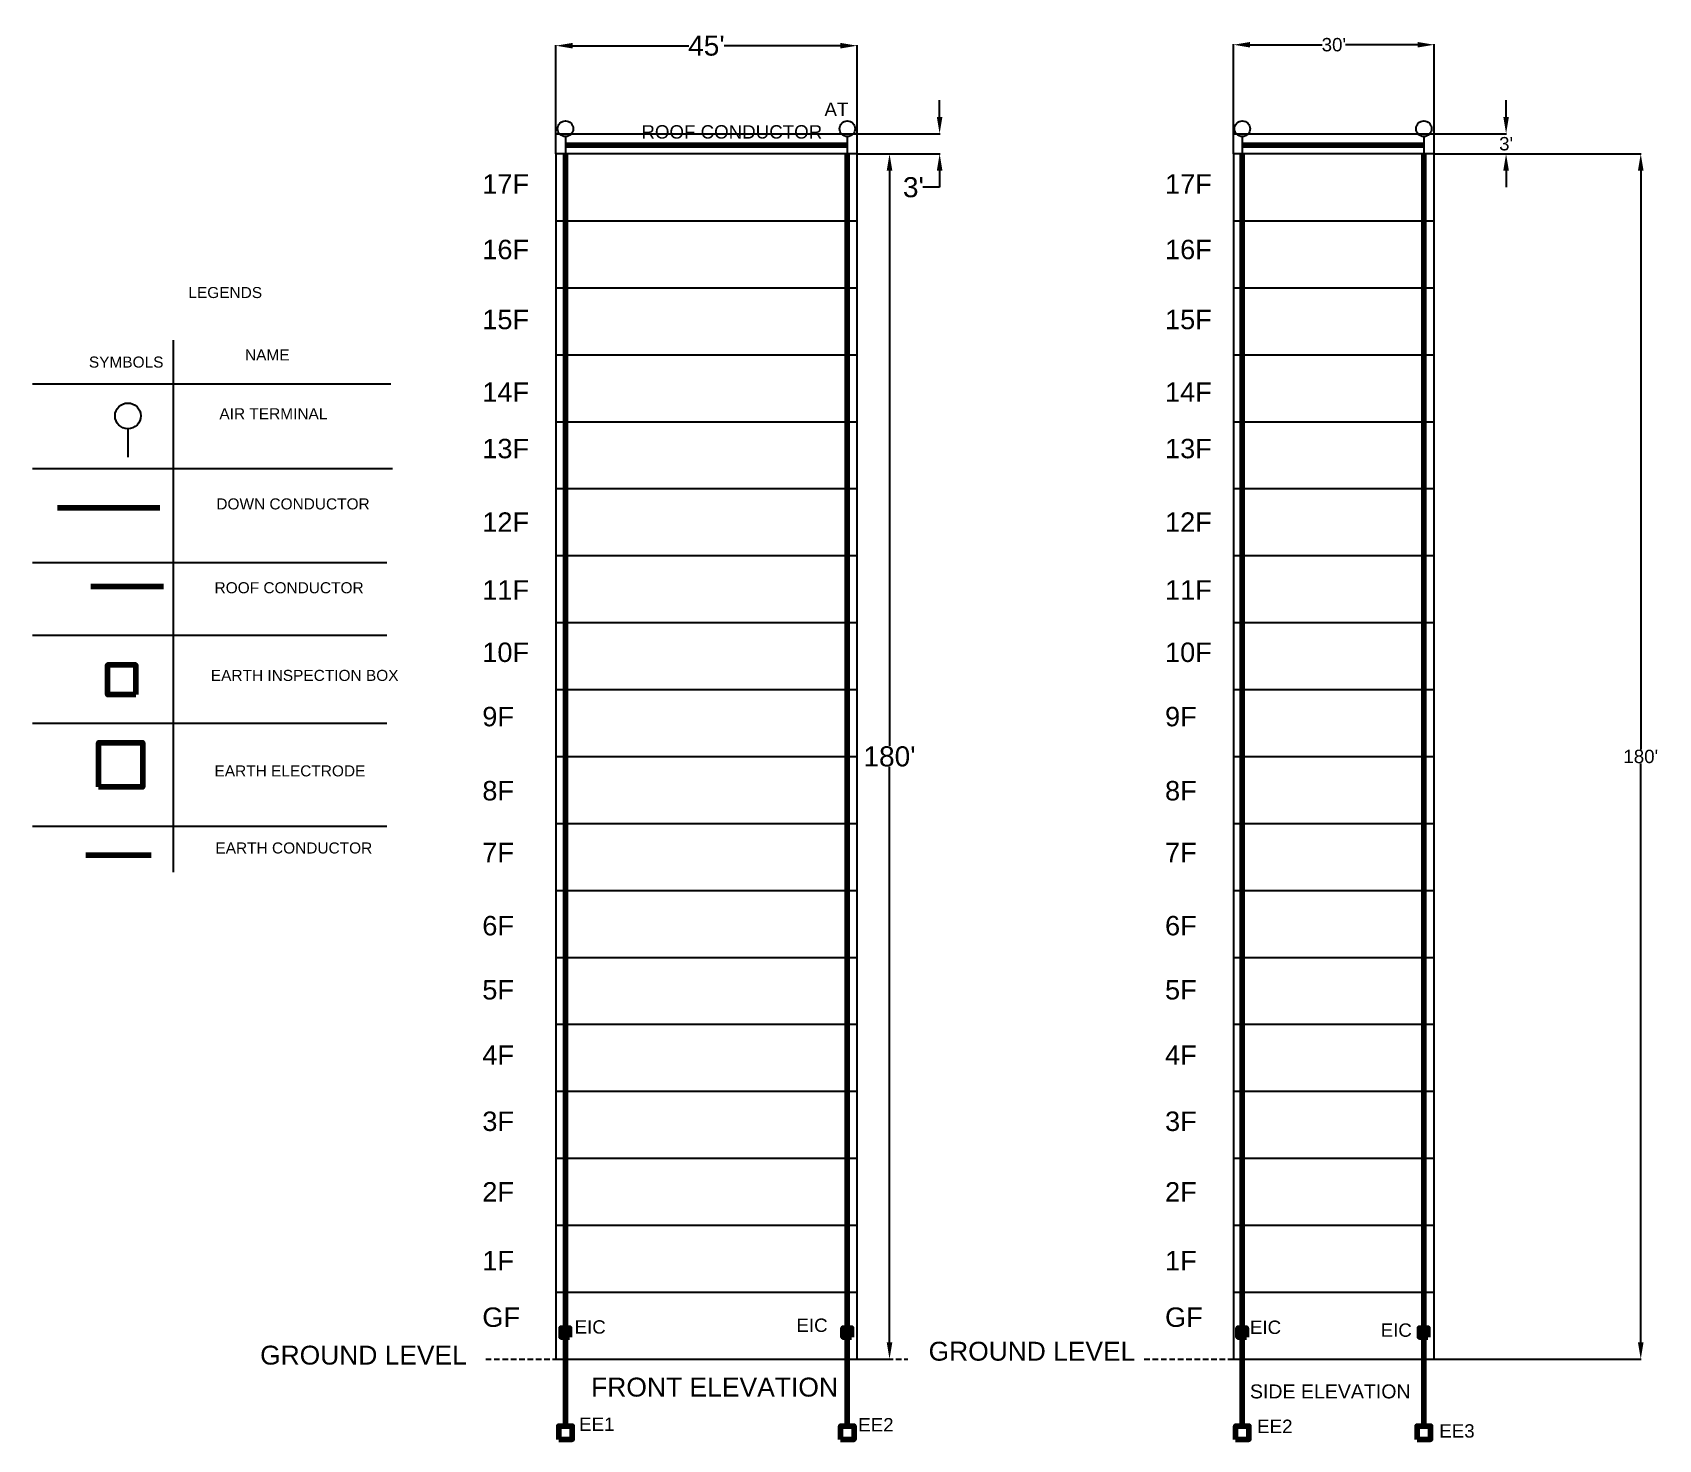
# Model space of a CAD drawing. Header units: inches. Extents: x -441 to 2473, y -13 to 2508.
import ezdxf

# ---------------------------------------------------------------- set-up
doc = ezdxf.new("R2010")
doc.units = ezdxf.units.IN
doc.header["$LTSCALE"] = 20
doc.header["$MEASUREMENT"] = 0
doc.linetypes.add('DASHED', pattern=[0.75, 0.5, -0.25])
for name, color, linetype in [('Air Terminal', 10, 'Continuous'), ('Dimension', 7, 'Continuous'), ('Ground level', 90, 'DASHED'), ('Parapit', 8, 'Continuous'), ('Text', 7, 'Continuous')]:
    doc.layers.add(name, color=color, linetype=linetype)
for name, color, linetype, lineweight in [('Down Conductor Elevated', 30, 'Continuous', 100), ('Earth Conductor', 160, 'Continuous', 100), ('Electrode', 210, 'Continuous', 100), ('Roof Conductor', 130, 'Continuous', 100)]:
    doc.layers.add(name, color=color, linetype=linetype, lineweight=lineweight)
doc.styles.get("Standard").update_dxf_attribs({"font": 'arial.ttf', "height": 24})
doc.dimstyles.new('Copy of Standard', dxfattribs={"dimscale": 5, "dimtxt": 6, "dimasz": 6, "dimexe": 0.18, "dimexo": 0.0625, "dimgap": 0.09, "dimtad": 0, "dimtih": 1, "dimtoh": 1, "dimzin": 0, "dimdsep": 46, "dimlunit": 4, "dimtxsty": 'Standard', "dimcen": 0.09, "dimadec": 0, "dimazin": 0, "dimtfac": 1, "dimtofl": 0, "dimtmove": 0, "dimatfit": 3, "dimfxl": 1, "dimtolj": 1, "dimtzin": 0, "dimarcsym": 0})

# ---------------------------------------------------------------- blocks, each defined once
blk = doc.blocks.new('Air Terminal')
at = {"layer": 'Air Terminal'}
blk.add_line((0, 31), (0, 0), dxfattribs=at)
blk.add_circle((0, 45), 14, dxfattribs=at)
blk = doc.blocks.new('*D18')
at = {"layer": 'Defpoints', "color": 0, "transparency": 16777216}
for p in [(1037.1, 2484.5), (497.1, 2290.7), (1037.1, 2290.7)]:
    blk.add_point(p, dxfattribs=at)
at = {"layer": 'Dimension', "color": 0, "lineweight": -2, "transparency": 16777216}
for p, q in [((497.1, 2291), (497.1, 2485.4)), ((527.1, 2484.5), (735.3, 2484.5)), ((1007.1, 2484.5), (798.8, 2484.5)), ((1037.1, 2291), (1037.1, 2485.4))]:
    blk.add_line(p, q, dxfattribs=at)
at = {"layer": 'Dimension', "color": 0, "transparency": 16777216}
for points in [[(527.1, 2489.5), (527.1, 2479.5), (497.1, 2484.5)], [(1007.1, 2489.5), (1007.1, 2479.5), (1037.1, 2484.5)]]:
    blk.add_solid(points, dxfattribs=at)
at = {"layer": 'Dimension', "color": 0, "transparency": 16777216, "insert": (767.1, 2484.5), "char_height": 36, "attachment_point": 5}
blk.add_mtext("\\A1;45'", dxfattribs=at)
blk = doc.blocks.new('*D19')
at = {"layer": 'Defpoints', "color": 0, "transparency": 16777216}
for p in [(1037.1, 2290.7), (1037.1, 130.7), (1095.2, 130.7)]:
    blk.add_point(p, dxfattribs=at)
at = {"layer": 'Dimension', "color": 0, "lineweight": -2, "transparency": 16777216}
for p, q in [((1037.4, 2290.7), (1096.1, 2290.7)), ((1095.2, 2260.7), (1095.2, 1229.6)), ((1095.2, 160.7), (1095.2, 1191.9)), ((1037.4, 130.7), (1096.1, 130.7))]:
    blk.add_line(p, q, dxfattribs=at)
at = {"layer": 'Dimension', "color": 0, "transparency": 16777216}
for points in [[(1090.2, 2260.7), (1100.2, 2260.7), (1095.2, 2290.7)], [(1090.2, 160.7), (1100.2, 160.7), (1095.2, 130.7)]]:
    blk.add_solid(points, dxfattribs=at)
at = {"layer": 'Dimension', "color": 0, "transparency": 16777216, "insert": (1095.2, 1210.7), "char_height": 36, "attachment_point": 5}
blk.add_mtext("\\A1;180'", dxfattribs=at)
blk = doc.blocks.new('*D20')
at = {"layer": 'Defpoints', "color": 0, "transparency": 16777216}
for p in [(1037.1, 2326.7), (1037.1, 2290.7), (1185, 2290.7)]:
    blk.add_point(p, dxfattribs=at)
at = {"layer": 'Dimension', "color": 0, "lineweight": -2, "transparency": 16777216}
for p, q in [((1185, 2356.7), (1185, 2386.7)), ((1037.4, 2326.7), (1185.9, 2326.7)), ((1037.4, 2290.7), (1185.9, 2290.7)), ((1185, 2260.7), (1185, 2230.7)), ((1185, 2230.7), (1155, 2230.7))]:
    blk.add_line(p, q, dxfattribs=at)
at = {"layer": 'Dimension', "color": 0, "transparency": 16777216}
for points in [[(1180, 2356.7), (1190, 2356.7), (1185, 2326.7)], [(1180, 2260.7), (1190, 2260.7), (1185, 2290.7)]]:
    blk.add_solid(points, dxfattribs=at)
at = {"layer": 'Dimension', "color": 0, "transparency": 16777216, "insert": (1138, 2230.7), "char_height": 36, "attachment_point": 5}
blk.add_mtext("\\A1;3'", dxfattribs=at)
blk = doc.blocks.new('*D21')
at = {"layer": 'Defpoints', "color": 0, "transparency": 16777216}
for p in [(2071.5, 2486.2), (1711.5, 2290.7), (2071.5, 2290.7)]:
    blk.add_point(p, dxfattribs=at)
at = {"layer": 'Dimension', "color": 0, "lineweight": -2, "transparency": 16777216}
for p, q in [((1711.5, 2291), (1711.5, 2487.1)), ((1741.5, 2486.2), (1870.7, 2486.2)), ((2041.5, 2486.2), (1912.3, 2486.2)), ((2071.5, 2291), (2071.5, 2487.1))]:
    blk.add_line(p, q, dxfattribs=at)
at = {"layer": 'Dimension', "color": 0, "transparency": 16777216}
for points in [[(1741.5, 2491.2), (1741.5, 2481.2), (1711.5, 2486.2)], [(2041.5, 2491.2), (2041.5, 2481.2), (2071.5, 2486.2)]]:
    blk.add_solid(points, dxfattribs=at)
at = {"layer": 'Dimension', "color": 0, "transparency": 16777216, "insert": (1891.5, 2486.2), "char_height": 24, "attachment_point": 5}
blk.add_mtext("\\A1;30'", dxfattribs=at)
blk = doc.blocks.new('*D22')
at = {"layer": 'Defpoints', "color": 0, "transparency": 16777216}
for p in [(2071.5, 2290.7), (2071.5, 130.7), (2441.5, 130.7)]:
    blk.add_point(p, dxfattribs=at)
at = {"layer": 'Dimension', "color": 0, "lineweight": -2, "transparency": 16777216}
for p, q in [((2071.8, 2290.7), (2442.4, 2290.7)), ((2441.5, 2260.7), (2441.5, 1223.4)), ((2441.5, 160.7), (2441.5, 1198)), ((2071.8, 130.7), (2442.4, 130.7))]:
    blk.add_line(p, q, dxfattribs=at)
at = {"layer": 'Dimension', "color": 0, "transparency": 16777216}
for points in [[(2436.5, 2260.7), (2446.5, 2260.7), (2441.5, 2290.7)], [(2436.5, 160.7), (2446.5, 160.7), (2441.5, 130.7)]]:
    blk.add_solid(points, dxfattribs=at)
at = {"layer": 'Dimension', "color": 0, "transparency": 16777216, "insert": (2441.5, 1210.7), "char_height": 24, "attachment_point": 5}
blk.add_mtext("\\A1;180'", dxfattribs=at)
blk = doc.blocks.new('*D23')
at = {"layer": 'Defpoints', "color": 0, "transparency": 16777216}
for p in [(2071.5, 2326.7), (2071.5, 2290.7), (2200.2, 2290.7)]:
    blk.add_point(p, dxfattribs=at)
at = {"layer": 'Dimension', "color": 0, "lineweight": -2, "transparency": 16777216}
for p, q in [((2200.2, 2356.7), (2200.2, 2386.7)), ((2071.8, 2326.7), (2201.1, 2326.7)), ((2071.8, 2290.7), (2201.1, 2290.7)), ((2200.2, 2260.7), (2200.2, 2230.7))]:
    blk.add_line(p, q, dxfattribs=at)
at = {"layer": 'Dimension', "color": 0, "transparency": 16777216}
for points in [[(2195.2, 2356.7), (2205.2, 2356.7), (2200.2, 2326.7)], [(2195.2, 2260.7), (2205.2, 2260.7), (2200.2, 2290.7)]]:
    blk.add_solid(points, dxfattribs=at)
at = {"layer": 'Dimension', "color": 0, "transparency": 16777216, "insert": (2200.2, 2308.7), "char_height": 24, "attachment_point": 5}
blk.add_mtext("\\A1;3'", dxfattribs=at)

msp = doc.modelspace()

# ---------------------------------------------------------------- linework, layer by layer
for p, q in [((1037.068, 2290.723), (497.068, 2290.723)), ((497.068, 2290.723), (497.068, 130.723)), ((1037.068, 130.723), (1037.068, 2290.723)), ((2071.501, 2290.723), (1711.501, 2290.723)), ((1711.501, 2290.723), (1711.501, 130.723)), ((2071.501, 130.723), (2071.501, 2290.723)), ((497.068, 2170.723), (1037.068, 2170.723)), ((1711.501, 2170.723), (2071.501, 2170.723)), ((497.068, 2050.723), (1037.068, 2050.723)), ((1711.501, 2050.723), (2071.501, 2050.723)), ((497.068, 1930.723), (1037.068, 1930.723)), ((1711.501, 1930.723), (2071.501, 1930.723)), ((497.068, 1810.723), (1037.068, 1810.723)), ((1711.501, 1810.723), (2071.501, 1810.723)), ((497.068, 1690.723), (1037.068, 1690.723)), ((1711.501, 1690.723), (2071.501, 1690.723)), ((497.068, 1570.723), (1037.068, 1570.723)), ((1711.501, 1570.723), (2071.501, 1570.723)), ((497.068, 1450.723), (1037.068, 1450.723)), ((1711.501, 1450.723), (2071.501, 1450.723)), ((497.068, 1330.723), (1037.068, 1330.723)), ((1711.501, 1330.723), (2071.501, 1330.723)), ((497.068, 1210.723), (1037.068, 1210.723)), ((1711.501, 1210.723), (2071.501, 1210.723)), ((497.068, 1090.723), (1037.068, 1090.723)), ((1711.501, 1090.723), (2071.501, 1090.723)), ((497.068, 970.723), (1037.068, 970.723)), ((1711.501, 970.723), (2071.501, 970.723)), ((497.068, 850.723), (1037.068, 850.723)), ((1711.501, 850.723), (2071.501, 850.723)), ((497.068, 730.723), (1037.068, 730.723)), ((1711.501, 730.723), (2071.501, 730.723)), ((497.068, 610.723), (1037.068, 610.723)), ((1711.501, 610.723), (2071.501, 610.723)), ((497.068, 490.723), (1037.068, 490.723)), ((1711.501, 490.723), (2071.501, 490.723)), ((497.068, 370.723), (1037.068, 370.723)), ((1711.501, 370.723), (2071.501, 370.723)), ((497.068, 250.723), (1037.068, 250.723)), ((1711.501, 250.723), (2071.501, 250.723)), ((497.068, 130.723), (1037.068, 130.723)), ((1711.501, 130.723), (2071.501, 130.723))]:
    msp.add_line(p, q)
at = {"layer": 'Down Conductor Elevated'}
for p, q in [((514.515, 2290.723), (514.515, 130.723)), ((1019.62, 2290.723), (1019.62, 130.723)), ((1727.432, 2290.723), (1727.432, 130.723)), ((2052.723, 2290.723), (2052.723, 130.723)), ((-395.961, 1656.099), (-212.554, 1656.099))]:
    msp.add_line(p, q, dxfattribs=at)
for points in [[(-255.562, 1321.531), (-306.06, 1321.531), (-306.06, 1374.795), (-255.562, 1374.795)], [(521.989, 170.083), (506.679, 170.083), (506.679, 186.232), (521.989, 186.232)], [(1027.095, 170.083), (1011.785, 170.083), (1011.785, 186.232), (1027.095, 186.232)], [(1734.907, 170.083), (1719.597, 170.083), (1719.597, 186.232), (1734.907, 186.232)], [(2060.198, 170.083), (2044.887, 170.083), (2044.887, 186.232), (2060.198, 186.232)]]:
    msp.add_lwpolyline(points, close=True, dxfattribs=at)
at = {"layer": 'Earth Conductor'}
for p, q in [((-345.284, 1033.704), (-228.158, 1033.704)), ((514.515, 130.723), (514.515, 10.723)), ((1019.62, 130.723), (1019.62, 10.723)), ((1727.432, 130.723), (1727.432, 10.723)), ((2052.723, 130.723), (2052.723, 10.723))]:
    msp.add_line(p, q, dxfattribs=at)
at = {"layer": 'Electrode'}
for points in [[(-322.182, 1156.082), (-243.023, 1156.082), (-243.023, 1235.241), (-322.182, 1235.241)], [(502.515, -13.277), (526.515, -13.277), (526.515, 10.723), (502.515, 10.723)], [(1007.62, -13.277), (1031.62, -13.277), (1031.62, 10.723), (1007.62, 10.723)], [(1715.432, -13.277), (1739.432, -13.277), (1739.432, 10.723), (1715.432, 10.723)], [(1715.432, -13.277), (1739.432, -13.277), (1739.432, 10.723), (1715.432, 10.723)], [(2040.723, -13.277), (2064.723, -13.277), (2064.723, 10.723), (2040.723, 10.723)]]:
    msp.add_lwpolyline(points, close=True, dxfattribs=at)
at = {"layer": 'Ground level'}
for p, q in [((371.53, 130.723), (1127.786, 130.723)), ((1551.775, 130.723), (2222.438, 130.723))]:
    msp.add_line(p, q, dxfattribs=at)
at = {"layer": 'Parapit'}
for p, q in [((497.068, 2290.723), (497.068, 2326.723)), ((497.068, 2326.723), (1037.068, 2326.723)), ((1037.068, 2290.723), (1037.068, 2326.723)), ((1711.501, 2290.723), (1711.501, 2326.723)), ((1711.501, 2326.723), (2071.501, 2326.723)), ((2071.501, 2290.723), (2071.501, 2326.723))]:
    msp.add_line(p, q, dxfattribs=at)
at = {"layer": 'Roof Conductor'}
for p, q in [((514.515, 2306.223), (1019.62, 2306.223)), ((1727.432, 2306.223), (2052.723, 2306.223)), ((-336.326, 1515.131), (-205.891, 1515.131))]:
    msp.add_line(p, q, dxfattribs=at)
at = {"layer": 'Text'}
for p, q in [((-188.415, 1956.841), (-188.415, 1003.223)), ((-440.59, 1878.643), (201.441, 1878.643)), ((-440.59, 1726.591), (204.34, 1726.591)), ((-440.59, 1558.611), (194.195, 1558.611)), ((-440.59, 1428.265), (194.195, 1428.265)), ((-440.59, 1270.241), (194.195, 1270.241)), ((-440.59, 1085.757), (194.195, 1085.757))]:
    msp.add_line(p, q, dxfattribs=at)

# ---------------------------------------------------------------- block references
at = {"layer": 'Air Terminal', "xscale": 1.649149410874745, "yscale": 1.649149410874745, "zscale": 1.649149410874745}
msp.add_blockref('Air Terminal', (-269.612, 1746.83), dxfattribs=at)
at = {"layer": 'Parapit'}
for p in [(514.515, 2290.723), (1019.62, 2290.723), (1727.432, 2290.723), (2052.723, 2290.723)]:
    msp.add_blockref('Air Terminal', p, dxfattribs=at)

# ---------------------------------------------------------------- texts
at = {"layer": 'Text'}
for s, height, p in [('AT', 24, (978.659, 2358.417)), ('ROOF CONDUCTOR', 24, (650.559, 2318.066)), ('17F', 34.8114, (365.473, 2219.213)), ('17F', 34.8114, (1588.979, 2219.213)), ('16F', 34.8114, (365.473, 2101.901)), ('16F', 34.8114, (1588.979, 2101.901)), ('LEGENDS', 19.7898, (-161.291, 2032.272)), ('15F', 34.8114, (365.473, 1976.433)), ('15F', 34.8114, (1588.979, 1976.433)), ('SYMBOLS', 19.7898, (-339.563, 1907.64)), ('NAME', 19.7898, (-59.831, 1920.47)), ('14F', 34.8114, (365.473, 1846.35)), ('14F', 34.8114, (1588.979, 1846.35)), ('AIR TERMINAL', 19.78979, (-105.689, 1815.083)), ('13F', 34.8114, (365.473, 1745.133)), ('13F', 34.8114, (1588.979, 1745.133)), ('DOWN CONDUCTOR', 19.78979, (-111.194, 1653.432)), ('12F', 34.8114, (365.473, 1613.339)), ('12F', 34.8114, (1588.979, 1613.339)), ('ROOF CONDUCTOR', 19.78979, (-114.355, 1503.213)), ('11F', 34.8114, (365.473, 1491.822)), ('11F', 34.8114, (1588.979, 1491.822)), ('10F', 34.8114, (365.473, 1380.06)), ('10F', 34.8114, (1588.979, 1380.06)), ('EARTH INSPECTION BOX', 19.78979, (-121.037, 1346.11)), ('9F', 34.8114, (365.473, 1264.805)), ('9F', 34.8114, (1588.979, 1264.805)), ('EARTH ELECTRODE', 19.78979, (-114.451, 1175.025)), ('8F', 34.8114, (365.473, 1131.956)), ('8F', 34.8114, (1588.979, 1131.956)), ('EARTH CONDUCTOR', 19.78979, (-112.805, 1036.84)), ('7F', 34.8114, (365.473, 1021.249)), ('7F', 34.8114, (1588.979, 1021.249)), ('6F', 34.8114, (365.473, 890.141)), ('6F', 34.8114, (1588.979, 890.141)), ('5F', 34.8114, (365.473, 775.216)), ('5F', 34.8114, (1588.979, 775.216)), ('4F', 34.8114, (365.473, 658.183)), ('4F', 34.8114, (1588.979, 658.183)), ('3F', 34.8114, (365.473, 539.591)), ('3F', 34.8114, (1588.979, 539.591)), ('2F', 34.8114, (365.473, 413.068)), ('2F', 34.8114, (1588.979, 413.068)), ('1F', 34.8114, (365.473, 289.709)), ('1F', 34.8114, (1588.979, 289.709)), ('GF', 34.8114, (365.473, 188.492)), ('GF', 34.8114, (1588.979, 188.492)), ('EIC', 24, (530.813, 176.391)), ('EIC', 24, (928.433, 179.485)), ('EIC', 24, (1741.124, 175.803)), ('EIC', 24, (1975.366, 170.689)), ('GROUND LEVEL', 33.83607, (-32.679, 120.964)), ('GROUND LEVEL', 33.83607, (1165.297, 127.991)), ('FRONT ELEVATION', 33.94205, (560.36, 63.601)), ('SIDE ELEVATION', 25.05822, (1741.122, 60.324)), ('EE1', 24, (538.924, 2.025)), ('EE2', 24, (1039.106, 1.091)), ('EE2', 24, (1754.031, -1.671)), ('EE3', 24, (2080.458, -9.975))]:
    msp.add_text(s, height=height, dxfattribs=at).set_placement(p)

# ---------------------------------------------------------------- dimensions: what is measured, and where the dimension line sits
at = {"layer": 'Dimension'}
for base, p1, p2, picture, middle in [((1037.068, 2484.493), (497.068, 2290.723), (1037.068, 2290.723), '*D18', (767.068, 2484.493)), ((2071.501, 2486.216), (1711.501, 2290.723), (2071.501, 2290.723), '*D21', (1891.501, 2486.216))]:
    dim = msp.add_linear_dim(base=base, p1=p1, p2=p2, dimstyle='Copy of Standard', dxfattribs=at)
    dim.commit()
    dim.dimension.update_dxf_attribs({"geometry": picture, "text_midpoint": middle})
for base, p1, p2, picture, middle in [((1185.001, 2290.723), (1037.068, 2326.723), (1037.068, 2290.723), '*D20', (1138, 2230.723)), ((2200.194, 2290.723), (2071.501, 2326.723), (2071.501, 2290.723), '*D23', (2200.194, 2308.723)), ((1095.179, 130.723), (1037.068, 2290.723), (1037.068, 130.723), '*D19', (1095.179, 1210.723)), ((2441.457, 130.723), (2071.501, 2290.723), (2071.501, 130.723), '*D22', (2441.457, 1210.723))]:
    dim = msp.add_linear_dim(base=base, p1=p1, p2=p2, angle=90, dimstyle='Copy of Standard', dxfattribs=at)
    dim.commit()
    dim.dimension.update_dxf_attribs({"geometry": picture, "text_midpoint": middle})

doc.saveas('drawing.dxf')
